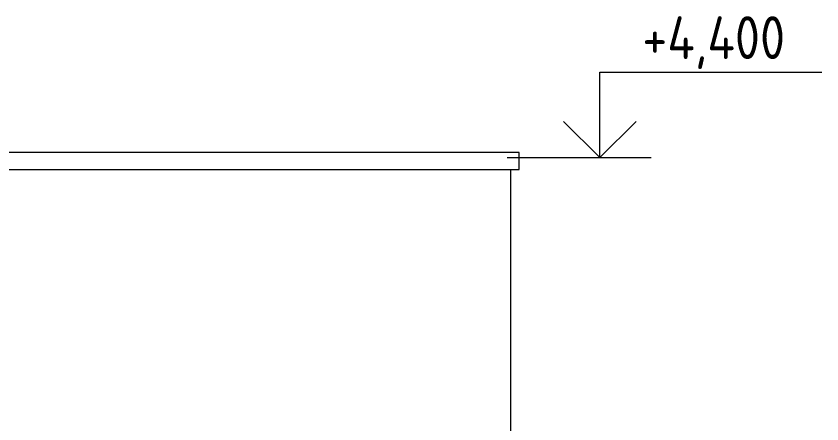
# Model space of a CAD drawing. Header units: millimetres. Extents: x -515342 to 330399, y -224905 to 507333.
# Drawn here: x 235270 to 239987, y 90874 to 93259 of the extents above; entities that cross this region are included whole.
import ezdxf

# ---------------------------------------------------------------- set-up
doc = ezdxf.new("R2010")
doc.units = ezdxf.units.MM
doc.layers.get('0').update_dxf_attribs({"lineweight": 0})
for name, color, linetype, lineweight in [('Аннотация', 7, 'Continuous', 0), ('Ограждение', 7, 'Continuous', 0), ('Отметки', 7, 'Continuous', 0), ('Стены внутренние', 7, 'Continuous', 0)]:
    doc.layers.add(name, color=color, linetype=linetype, lineweight=lineweight)
doc.styles.add('GOST Common_1', font='', dxfattribs={"width": 0.9, "height": 250})
doc.styles.get('GOST Common_1').set_extended_font_data('GOST Common')

# ---------------------------------------------------------------- blocks, each defined once
blk = doc.blocks.new('СД_Люблино_Фасады_rvt-1-О_АР_П_Разрез 3-3')
at = {"layer": 'Стены внутренние'}
blk.add_line((8320, 4330), (8320, 2776), dxfattribs=at)
blk = doc.blocks.new('Ограждение - Ограждение-9856481-О_АР_П_Разрез 3-3')
at = {"layer": 'Ограждение'}
for p, q in [((8370, 4430), (515, 4430)), ((8370, 4330), (8370, 4430)), ((515, 4330), (8370, 4330))]:
    blk.add_line(p, q, dxfattribs=at)
blk = doc.blocks.new('Высотные отметки - Стрелка вверх-5091-О_АР_П_Разрез 3-3')
at = {"layer": 'Аннотация'}
for p, q in [((-12822.6, 7250), (-11522.6, 7250)), ((-12822.6, 6750), (-12822.6, 7250)), ((-12822.6, 6750), (-13034.8, 6962.1)), ((-12822.6, 6750), (-12610.5, 6962.1)), ((-13122.6, 6750), (-12522.6, 6750))]:
    blk.add_line(p, q, dxfattribs=at)

msp = doc.modelspace()

# ---------------------------------------------------------------- linework, layer by layer
at = {"layer": 'Отметки'}
for p, q in [((238144.7438, 92431.3929), (238497.1938, 92431.3929)), ((238497.1938, 92431.3929), (238686.8874, 92431.3929))]:
    msp.add_line(p, q, dxfattribs=at)

# ---------------------------------------------------------------- block references
msp.add_blockref('СД_Люблино_Фасады_rvt-1-О_АР_П_Разрез 3-3', (229844.7438, 88031.3929))
at = {"layer": 'Ограждение'}
msp.add_blockref('Ограждение - Ограждение-9856481-О_АР_П_Разрез 3-3', (229844.7438, 88031.3929), dxfattribs=at)
at = {"layer": 'Отметки'}
msp.add_blockref('Высотные отметки - Стрелка вверх-5091-О_АР_П_Разрез 3-3', (251509.5103, 85681.3929), dxfattribs=at)

# ---------------------------------------------------------------- texts
at = {"layer": 'Отметки', "insert": (238935.5832, 93258.1), "char_height": 250, "width": 1083.129918, "attachment_point": 1, "line_spacing_factor": 1.022761, "style": 'GOST Common_1'}
msp.add_mtext('+4,400', dxfattribs=at)

doc.saveas('drawing.dxf')
